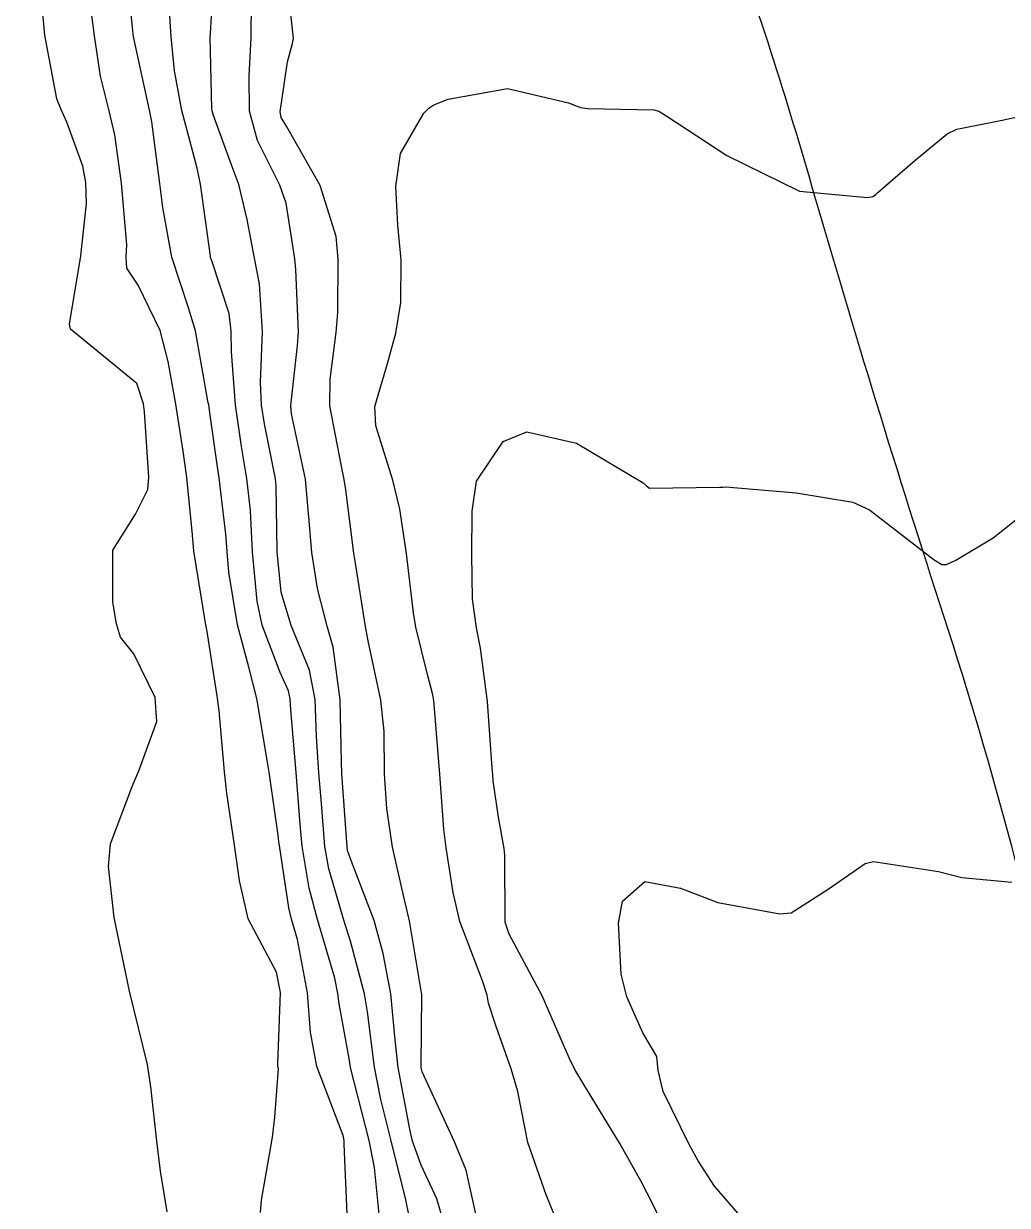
# Model space of a CAD drawing. Header units: metres. Extents: x 298520 to 308411, y 7433745 to 7450750.
# Drawn here: x 301984.65 to 302011.47, y 7441813.46 to 7441845.65 of the extents above; entities that cross this region are included whole.
import ezdxf

# ---------------------------------------------------------------- set-up
doc = ezdxf.new("R2010")
doc.units = ezdxf.units.M
doc.header["$LTSCALE"] = 10
for name, color, linetype in [('Curvas de Nivel 1m', 11, 'Continuous'), ('Curvas de Nivel 5m', 15, 'Continuous'), ('Vias Primárias', 230, 'Continuous')]:
    doc.layers.add(name, color=color, linetype=linetype)

msp = doc.modelspace()

# ---------------------------------------------------------------- linework, layer by layer
at = {"layer": 'Curvas de Nivel 1m', "flags": 128}
for points, elevation in [([(301993.473, 7441813.23), (301993.39, 7441815.13), (301993.395, 7441815.231), (301993.363, 7441815.364), (301992.645, 7441817.243), (301992.47, 7441818.183), (301992.39, 7441819.247), (301992.117, 7441820.7), (301991.955, 7441821.254), (301991.885, 7441821.564), (301991.625, 7441823.26), (301991.621, 7441823.288), (301991.596, 7441823.548), (301991.345, 7441825.263), (301991.294, 7441825.587), (301991.012, 7441827.266), (301990.794, 7441828.126), (301990.482, 7441829.272), (301990.249, 7441830.71), (301990.204, 7441831.275), (301990.167, 7441831.742), (301989.986, 7441833.276), (301989.952, 7441833.513), (301989.731, 7441835.05), (301989.699, 7441835.28), (301989.687, 7441835.327), (301989.339, 7441837.284), (301989.147, 7441837.908), (301988.698, 7441839.291), (301988.45, 7441840.647), (301988.371, 7441841.294), (301988.148, 7441842.979), (301988.089, 7441843.297), (301987.844, 7441844.418), (301987.681, 7441845.132), (301987.651, 7441845.303), (301987.623, 7441845.537), (301987.446, 7441847.307)], 728), ([(301991.113, 7441813.264), (301991.141, 7441813.599), (301991.426, 7441815.261), (301991.438, 7441815.316), (301991.502, 7441815.863), (301991.605, 7441817.176), (301991.587, 7441817.259), (301991.581, 7441817.316), (301991.659, 7441819.258), (301991.551, 7441819.818), (301990.777, 7441821.268), (301990.541, 7441822.313), (301990.405, 7441823.272), (301990.193, 7441824.688), (301990.133, 7441825.275), (301989.98, 7441826.934), (301989.936, 7441827.277), (301989.661, 7441829.09), (301989.622, 7441829.28), (301989.612, 7441829.332), (301989.291, 7441831.284), (301989.259, 7441831.723), (301989.101, 7441833.286), (301989.004, 7441834.003), (301988.804, 7441835.289), (301988.595, 7441836.447), (301988.373, 7441837.294), (301987.775, 7441838.527), (301987.471, 7441838.995), (301987.449, 7441839.305), (301987.464, 7441839.628), (301987.326, 7441841.307), (301987.141, 7441842.625), (301986.973, 7441843.313), (301986.749, 7441844.223), (301986.584, 7441845.319), (301986.399, 7441846.798)], 727), ([(301994.344, 7441813.221), (301994.216, 7441814.493), (301994.071, 7441815.224), (301993.574, 7441817.178), (301993.563, 7441817.23), (301993.525, 7441817.458), (301993.256, 7441818.95), (301993.22, 7441819.235), (301993.138, 7441819.648), (301992.666, 7441821.244), (301992.439, 7441822.105), (301992.25, 7441823.25), (301992.194, 7441823.846), (301992.081, 7441825.253), (301991.934, 7441826.96), (301991.916, 7441827.256), (301991.87, 7441827.481), (301991.65, 7441827.979), (301991.157, 7441829.265), (301991.02, 7441829.919), (301990.896, 7441831.268), (301990.834, 7441832.393), (301990.742, 7441833.265), (301990.593, 7441834.138), (301990.43, 7441835.27), (301990.316, 7441836.71), (301990.311, 7441837.272), (301990.254, 7441837.759), (301989.782, 7441839.196), (301989.752, 7441839.28), (301989.746, 7441839.318), (301989.473, 7441841.283), (301989.386, 7441841.716), (301988.968, 7441843.289), (301988.765, 7441844.37), (301988.675, 7441845.292), (301988.598, 7441846.566)], 729), ([(301996.043, 7441813.201), (301995.913, 7441813.639), (301995.486, 7441814.552), (301995.252, 7441815.212), (301995.178, 7441815.533), (301994.863, 7441817.217), (301994.778, 7441817.97), (301994.664, 7441819.219), (301994.458, 7441820.322), (301994.205, 7441821.224), (301993.589, 7441822.831), (301993.486, 7441823.126), (301993.47, 7441823.232), (301993.349, 7441824.973), (301993.327, 7441825.234), (301993.315, 7441825.537), (301993.282, 7441827.235), (301993.089, 7441828.671), (301992.928, 7441829.241), (301992.661, 7441830.262), (301992.511, 7441831.248), (301992.449, 7441831.998), (301992.333, 7441833.244), (301991.952, 7441835.026), (301991.933, 7441835.248), (301992.123, 7441836.881), (301992.142, 7441837.246), (301992.072, 7441838.955), (301992.044, 7441839.247), (301991.806, 7441840.763), (301991.639, 7441841.253), (301991.03, 7441842.467), (301990.812, 7441843.265), (301990.805, 7441844.228), (301990.852, 7441845.265), (301990.863, 7441846.27)], 731), ([(301996.988, 7441813.187), (301996.714, 7441814.42), (301996.402, 7441815.196), (301995.521, 7441817.097), (301995.491, 7441817.21), (301995.489, 7441817.244), (301995.508, 7441819.21), (301995.503, 7441819.25), (301995.173, 7441821.214), (301995.048, 7441821.746), (301994.712, 7441823.219), (301994.556, 7441824.268), (301994.494, 7441825.221), (301994.481, 7441826.37), (301994.393, 7441827.223), (301994.047, 7441828.838), (301993.97, 7441829.227), (301993.69, 7441831.011), (301993.658, 7441831.231), (301993.433, 7441832.957), (301993.394, 7441833.233), (301993.312, 7441833.639), (301993.002, 7441835.237), (301993.013, 7441835.968), (301993.177, 7441837.236), (301993.216, 7441837.788), (301993.231, 7441839.236), (301993.173, 7441839.855), (301992.735, 7441841.241), (301991.829, 7441842.841), (301991.678, 7441843.099), (301991.647, 7441843.253), (301991.847, 7441844.616), (301991.984, 7441845.116), (301992.011, 7441845.248), (301991.872, 7441846.51)], 732), ([(301988.568, 7441813.289), (301988.384, 7441814.391), (301988.275, 7441815.292), (301988.121, 7441816.687), (301988.029, 7441817.295), (301987.543, 7441819.3), (301987.123, 7441821.307), (301986.965, 7441822.688), (301987.018, 7441823.309), (301987.609, 7441824.868), (301987.743, 7441825.168), (301987.799, 7441825.298), (301988.283, 7441826.644), (301988.236, 7441827.294), (301987.655, 7441828.484), (301987.293, 7441828.939), (301987.185, 7441829.307), (301987.09, 7441829.891), (301987.086, 7441831.309), (301987.703, 7441832.293), (301988.04, 7441832.966), (301988.064, 7441833.296), (301987.952, 7441835.077), (301987.926, 7441835.298), (301987.741, 7441835.846), (301985.93, 7441837.327), (301985.903, 7441837.467), (301986.212, 7441839.324), (301986.369, 7441840.757), (301986.351, 7441841.322), (301986.266, 7441841.772), (301985.829, 7441842.973), (301985.665, 7441843.332), (301985.563, 7441843.605), (301985.236, 7441845.336), (301985.171, 7441846.029)], 726), ([(301999.134, 7441813.163), (301998.897, 7441813.748), (301998.395, 7441815.171), (301998.128, 7441816.559), (301997.945, 7441817.176), (301997.534, 7441818.334), (301997.329, 7441818.971), (301997.287, 7441819.184), (301997.159, 7441819.576), (301996.54, 7441821.195), (301996.363, 7441821.981), (301996.175, 7441823.201), (301996.109, 7441823.713), (301995.996, 7441825.204), (301995.85, 7441826.997), (301995.832, 7441827.207), (301995.805, 7441827.368), (301995.65, 7441827.955), (301995.347, 7441829.213), (301995.282, 7441829.601), (301995.088, 7441831.216), (301994.911, 7441832.423), (301994.715, 7441833.22), (301994.257, 7441834.695), (301994.223, 7441835.225), (301994.576, 7441836.396), (301994.796, 7441837.22), (301994.933, 7441838.057), (301994.945, 7441839.218), (301994.852, 7441840.164), (301994.801, 7441841.22), (301994.922, 7441842.119), (301995.564, 7441843.213), (301995.699, 7441843.346), (301995.835, 7441843.438), (301996.224, 7441843.592), (301997.84, 7441843.883), (301999.506, 7441843.493), (301999.835, 7441843.369), (302000.021, 7441843.343), (302001.835, 7441843.307), (302001.97, 7441843.273), (302002.182, 7441843.135), (302003.817, 7441842.059), (302005.803, 7441841.09), (302007.657, 7441840.918), (302007.802, 7441840.945), (302007.868, 7441840.994), (302007.944, 7441841.059), (302008.94, 7441841.925), (302009.827, 7441842.655), (302010.086, 7441842.781), (302011.325, 7441843.025), (302011.743, 7441843.111)], 733), ([(302001.974, 7441813.132), (302001.815, 7441813.474), (302001.483, 7441814.108), (302000.901, 7441815.146), (301999.922, 7441816.751), (301999.679, 7441817.158), (301999.526, 7441817.481), (301998.788, 7441819.168), (301997.892, 7441820.853), (301997.775, 7441821.178), (301997.772, 7441822.997), (301997.753, 7441823.178), (301997.601, 7441824.038), (301997.456, 7441825.027), (301997.44, 7441825.183), (301997.428, 7441825.37), (301997.296, 7441827.185), (301997.106, 7441828.637), (301997.001, 7441829.19), (301996.893, 7441829.973), (301996.87, 7441831.192), (301996.881, 7441832.369), (301996.994, 7441833.191), (301997.724, 7441834.272), (301998.369, 7441834.532), (301999.724, 7441834.221), (302001.539, 7441833.142), (302001.629, 7441833.058), (302001.712, 7441833.003), (302003.622, 7441833.022), (302003.712, 7441833.029), (302003.789, 7441833.032), (302005.711, 7441832.867), (302007.256, 7441832.614), (302007.706, 7441832.412), (302009.47, 7441831.042), (302009.682, 7441830.919), (302009.803, 7441830.917), (302010.063, 7441831.036), (302011.075, 7441831.643), (302011.7, 7441832.135)], 734)]:
    msp.add_lwpolyline(points, dxfattribs=dict(at, elevation=elevation))
at = {"layer": 'Curvas de Nivel 5m', "flags": 128}
for points, elevation in [([(301995.156, 7441813.213), (301995.076, 7441813.615), (301994.668, 7441815.218), (301994.386, 7441816.345), (301994.221, 7441817.223), (301994.026, 7441818.737), (301993.946, 7441819.226), (301993.564, 7441820.658), (301993.385, 7441821.233), (301992.975, 7441822.627), (301992.866, 7441823.241), (301992.772, 7441824.41), (301992.703, 7441825.244), (301992.641, 7441826.231), (301992.599, 7441827.246), (301992.444, 7441828.041), (301991.944, 7441829.256), (301991.676, 7441830.164), (301991.565, 7441831.261), (301991.533, 7441833.074), (301991.516, 7441833.253), (301991.217, 7441834.747), (301991.137, 7441835.259), (301991.112, 7441835.889), (301991.165, 7441837.259), (301991.083, 7441838.568), (301990.95, 7441839.262), (301990.744, 7441840.32), (301990.518, 7441841.269), (301990.329, 7441841.783), (301989.832, 7441843.153), (301989.793, 7441843.28), (301989.786, 7441843.328), (301989.742, 7441845.281), (301989.746, 7441845.389), (301989.854, 7441847.28)], 730), ([(302004.25, 7441813.102), (302003.482, 7441813.986), (302003.043, 7441814.672), (302002.794, 7441815.12), (302002.086, 7441816.56), (302001.948, 7441817.134), (302001.911, 7441817.518), (302001.533, 7441818.163), (302001.091, 7441819.145), (302000.943, 7441819.755), (302000.864, 7441821.147), (302000.975, 7441821.75), (302001.584, 7441822.282), (302002.555, 7441822.098), (302003.579, 7441821.714), (302005.266, 7441821.404), (302005.576, 7441821.431), (302006.58, 7441822.072), (302007.59, 7441822.777), (302007.817, 7441822.832), (302009.588, 7441822.559), (302010.229, 7441822.391), (302011.585, 7441822.268)], 735)]:
    msp.add_lwpolyline(points, dxfattribs=dict(at, elevation=elevation))
at = {"layer": 'Vias Primárias'}
msp.add_lwpolyline([(302013.097, 7441816.891, 0.026821), (302009.737, 7441829.509, -0.008026), (302006.141, 7441841.224, 0.015205), (302003.626, 7441849.018, 0.043693), (302000.221, 7441856.443, -0.03598), (301997.736, 7441861.649, 0.010575), (301990.616, 7441878.748, -0.004233), (301987.698, 7441885.512, 0.011849), (301984.781, 7441892.001), (301979.651, 7441902.726), (301973.753, 7441915.163), (301958.723, 7441944.046), (301967.188, 7441947.787), (301991.661, 7441892.414, -0.00913), (302000.057, 7441874.021, 0.001809), (302008.41, 7441854.99, -0.051094), (302016.664, 7441829.668)], format="xyb", dxfattribs=at)

doc.saveas('drawing.dxf')
